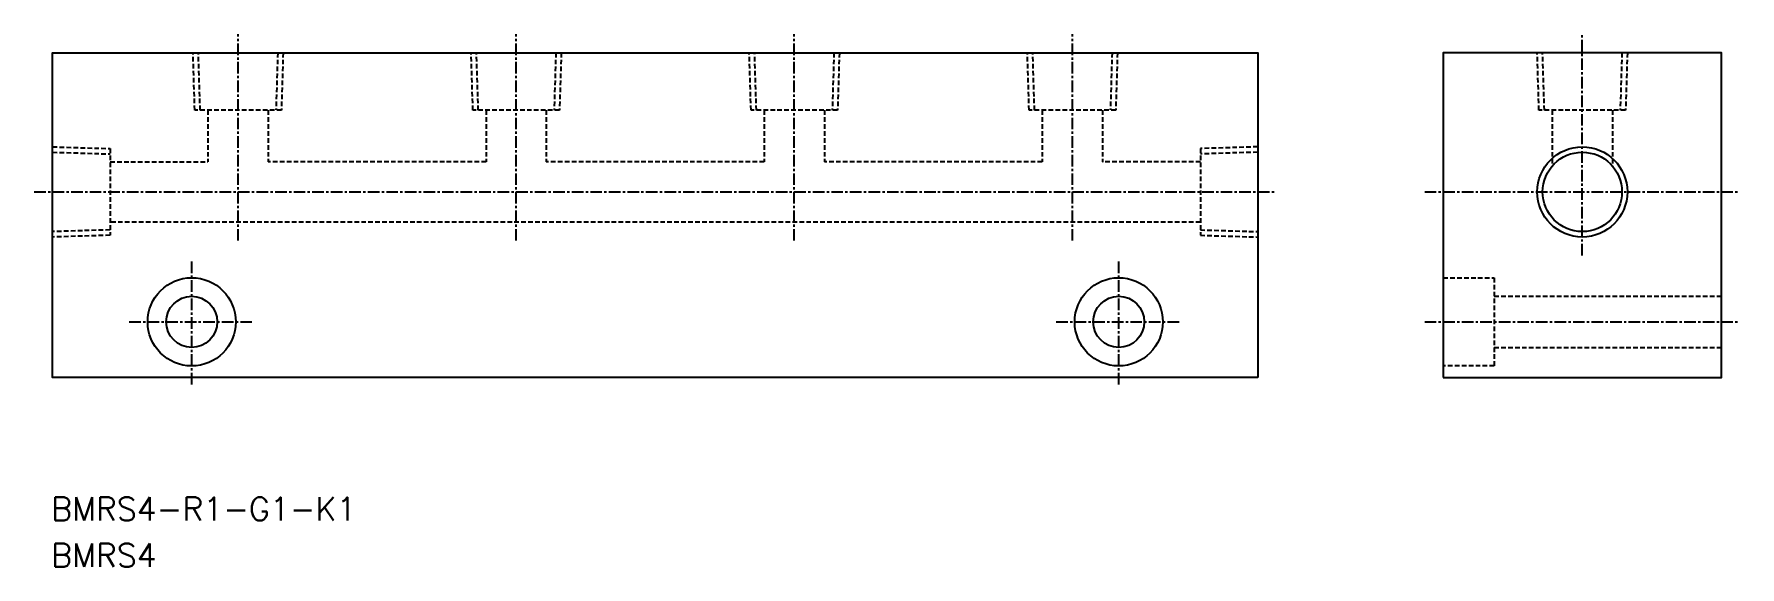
# Model space of a CAD drawing. Extents: x 50 to 234, y 67 to 124.
import ezdxf
from ezdxf.enums import TextEntityAlignment as Align

# ---------------------------------------------------------------- set-up
doc = ezdxf.new("R2010")
doc.units = 0
doc.linetypes.add('CENTER', pattern=[2, 1.25, -0.25, 0.25, -0.25])
doc.linetypes.add('DASHED', pattern=[0.75, 0.5, -0.25])
doc.layers.get('0').update_dxf_attribs({"linetype": 'CONTINUOUS'})
doc.layers.add('CENTER', color=1, linetype='CENTER')
doc.styles.get("Standard").update_dxf_attribs({"font": 'txt.shx', "bigfont": 'extfont.shx'})

msp = doc.modelspace()

# ---------------------------------------------------------------- linework, layer by layer
at = {"color": 3, "linetype": 'DASHED'}
for p, q in [((67.33, 116.3), (67.14, 122.5)), ((67.91, 116.3), (67.72, 122.5)), ((76.28, 122.5), (76.09, 116.3)), ((76.86, 122.5), (76.67, 116.3)), ((97.33, 116.3), (97.14, 122.5)), ((97.91, 116.3), (97.72, 122.5)), ((106.28, 122.5), (106.09, 116.3)), ((106.86, 122.5), (106.67, 116.3)), ((127.33, 116.3), (127.14, 122.5)), ((127.91, 116.3), (127.72, 122.5)), ((136.28, 122.5), (136.09, 116.3)), ((136.86, 122.5), (136.67, 116.3)), ((157.33, 116.3), (157.14, 122.5)), ((157.91, 116.3), (157.72, 122.5)), ((166.28, 122.5), (166.09, 116.3)), ((166.86, 122.5), (166.67, 116.3)), ((212.33, 116.3), (212.14, 122.5)), ((212.91, 116.3), (212.72, 122.5)), ((221.28, 122.5), (221.09, 116.3)), ((221.86, 122.5), (221.67, 116.3)), ((76.67, 116.3), (67.33, 116.3)), ((68.75, 116.3), (68.75, 110.75)), ((75.25, 116.3), (75.25, 110.75)), ((106.67, 116.3), (97.33, 116.3)), ((98.75, 116.3), (98.75, 110.75)), ((105.25, 116.3), (105.25, 110.75)), ((136.67, 116.3), (127.33, 116.3)), ((128.75, 116.3), (128.75, 110.75)), ((135.25, 116.3), (135.25, 110.75)), ((166.67, 116.3), (157.33, 116.3)), ((158.75, 116.3), (158.75, 110.75)), ((165.25, 116.3), (165.25, 110.75)), ((221.67, 116.3), (212.33, 116.3)), ((213.75, 116.3), (213.75, 110.29)), ((220.25, 116.3), (220.25, 110.29)), ((52, 112.36), (58.2, 112.17)), ((182, 112.36), (175.8, 112.17)), ((52, 111.78), (58.2, 111.59)), ((58.2, 112.17), (58.2, 102.83)), ((58.2, 110.75), (68.75, 110.75)), ((98.75, 110.75), (75.25, 110.75)), ((128.75, 110.75), (105.25, 110.75)), ((158.75, 110.75), (135.25, 110.75)), ((175.8, 110.75), (165.25, 110.75)), ((175.8, 112.17), (175.8, 102.83)), ((182, 111.78), (175.8, 111.59)), ((58.2, 103.41), (52, 103.22)), ((175.8, 104.25), (58.2, 104.25)), ((175.8, 103.41), (182, 103.22)), ((58.2, 102.83), (52, 102.64)), ((175.8, 102.83), (182, 102.64)), ((202, 98.25), (207.5, 98.25)), ((207.5, 98.25), (207.5, 88.75)), ((207.5, 96.25), (232, 96.25)), ((207.5, 90.75), (232, 90.75)), ((207.5, 88.75), (202, 88.75))]:
    msp.add_line(p, q, dxfattribs=at)
at = {"color": 7, "linetype": 'CONTINUOUS'}
for points in [[(182, 87.5), (52, 87.5), (52, 122.5), (182, 122.5)], [(202, 87.5), (232, 87.5), (232, 122.5), (202, 122.5)]]:
    msp.add_lwpolyline(points, close=True, dxfattribs=at)
at = {"color": 3, "linetype": 'CONTINUOUS'}
msp.add_circle((217, 107.5), 4.86, dxfattribs=at)
at = {"color": 7, "linetype": 'CONTINUOUS'}
for centre, radius in [((217, 107.5), 4.28), ((67, 93.5), 4.75), ((167, 93.5), 4.75), ((67, 93.5), 2.75), ((167, 93.5), 2.75)]:
    msp.add_circle(centre, radius, dxfattribs=at)
at = {"layer": 'CENTER', "color": 1, "linetype": 'CENTER'}
for p, q in [((72, 102.25), (72, 124.5)), ((102, 102.25), (102, 124.5)), ((132, 102.25), (132, 124.5)), ((162, 102.25), (162, 124.5)), ((217, 100.64), (217, 124.5)), ((50, 107.5), (184, 107.5)), ((200, 107.5), (234, 107.5)), ((67, 86.75), (67, 100.25)), ((167, 86.75), (167, 100.25)), ((60.25, 93.5), (73.75, 93.5)), ((160.25, 93.5), (173.75, 93.5)), ((200, 93.5), (234, 93.5))]:
    msp.add_line(p, q, dxfattribs=at)

# ---------------------------------------------------------------- texts
at = {"color": 7, "linetype": 'CONTINUOUS'}
for s, p in [('BMRS4-R1-G1-K1', (51.86, 73.35)), ('BMRS4', (51.86, 68.35))]:
    msp.add_text(s, height=2.5, dxfattribs=at).set_placement(p, align=Align.MIDDLE_LEFT)

doc.saveas('drawing.dxf')
